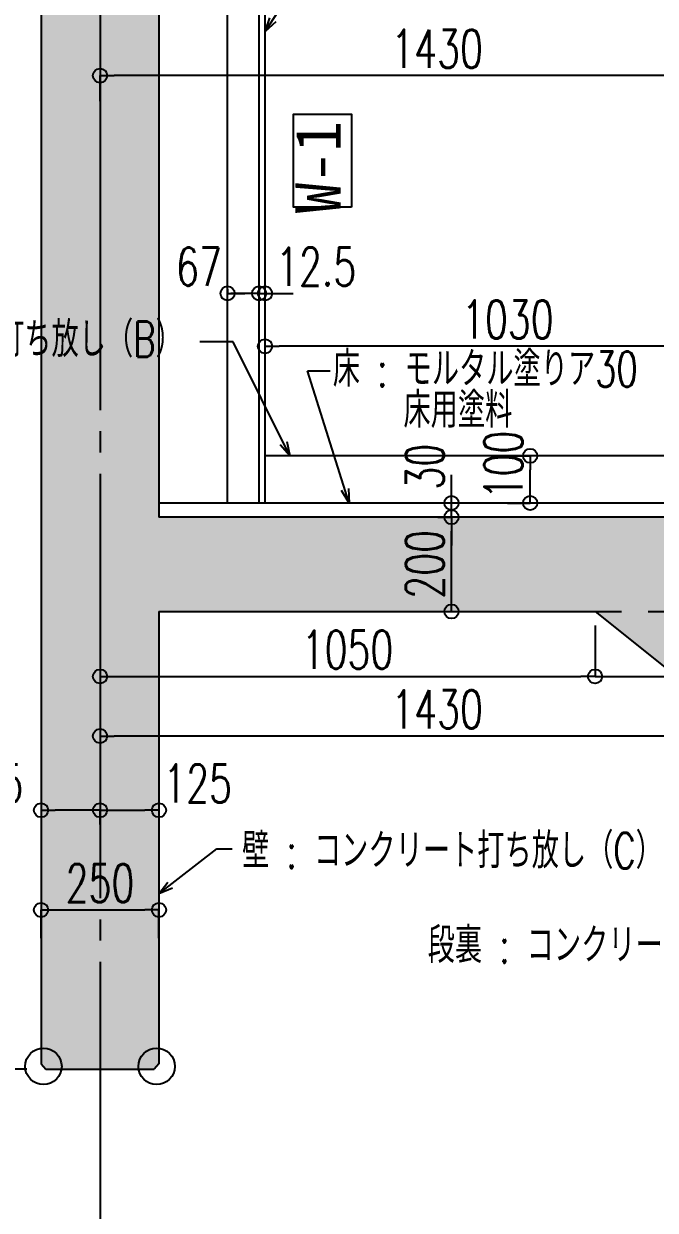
# Model space of a CAD drawing. Extents: x -229451 to 47804, y -161247 to 19812.
# Drawn here: x 25771 to 27110, y 5353 to 7868 of the extents above; entities that cross this region are included whole.
import ezdxf
from ezdxf.enums import TextEntityAlignment as Align

# ---------------------------------------------------------------- set-up
doc = ezdxf.new("R2010")
doc.units = 0
doc.header["$LTSCALE"] = 450
doc.linetypes.add('CENTER2', pattern=[2.3, 2, -0.1, 0.1, -0.1])
doc.linetypes.add('HIDDEN2', pattern=[0.25, 0.125, -0.125])
doc.layers.get('0').update_dxf_attribs({"linetype": 'CONTINUOUS'})
doc.layers.get('DEFPOINTS').update_dxf_attribs({"linetype": 'CONTINUOUS'})
for name, color, linetype in [('E1_文字A', 3, 'CONTINUOUS'), ('E6_面取り記号', 4, 'CONTINUOUS'), ('G1_ハッチング', 251, 'CONTINUOUS'), ('H寸法', 3, 'CONTINUOUS'), ('IA_通芯', 12, 'CENTER2'), ('ID1_躯体', 7, 'CONTINUOUS'), ('JA4_壁記号', 4, 'CONTINUOUS'), ('JB1_仕上線A', 130, 'CONTINUOUS'), ('JB1_仕上線B_細線', 51, 'CONTINUOUS'), ('JB4_巾木', 21, 'CONTINUOUS'), ('KC_躯体断面見掛線', 133, 'CONTINUOUS')]:
    doc.layers.add(name, color=color, linetype=linetype)
doc.styles.add('toda-A (0.7)', font='romans.shx', dxfattribs={"width": 0.7, "bigfont": 'extfont.shx'})
doc.styles.add('toda-G', font='')
doc.styles.get('toda-G').set_extended_font_data('MS Gothic')
doc.dimstyles.new('toda 1：30', dxfattribs={"dimscale": 30, "dimtxt": 2.7, "dimasz": 1, "dimexe": 0, "dimexo": 1, "dimgap": 0, "dimtad": 0, "dimdec": 3, "dimzin": 12, "dimdsep": 46, "dimtxsty": 'toda-A (0.7)', "dimblk": 'ORIGIN', "dimcen": 2.5, "dimclrd": 256, "dimclre": 256, "dimclrt": 7, "dimadec": 0, "dimazin": 0, "dimtfac": 1, "dimtdec": 3, "dimtix": 1, "dimtmove": 2, "dimatfit": 3, "dimldrblk": 'ORIGIN', "dimfxl": 0, "dimtvp": 0.7, "dimtolj": 1, "dimtzin": 0, "dimarcsym": 0})

# ---------------------------------------------------------------- blocks, each defined once
blk = doc.blocks.new('_Origin')
at = {"color": 0, "linetype": 'ByBlock', "lineweight": -2}
blk.add_line((0, 0), (-1, 0), dxfattribs=at)
blk.add_circle((0, 0), 0.5, dxfattribs=at)
blk = doc.blocks.new('*D146')
at = {"layer": 'DEFPOINTS', "color": 0, "transparency": 16777216}
for p in [(28862.3, 5452.2), (28862.3, 4526.2), (25612.3, 2852.2)]:
    blk.add_point(p, dxfattribs=at)
at = {"layer": 'H寸法', "linetype": 'CENTER2', "lineweight": -2, "transparency": 16777216}
for p, q in [((28862.3, 5422.2), (28862.3, 4526.2)), ((25612.3, 2882.2), (25612.3, 4526.2))]:
    blk.add_line(p, q, dxfattribs=at)
at = {"layer": 'H寸法', "lineweight": -2, "transparency": 16777216}
blk.add_line((25642.3, 4526.2), (28832.3, 4526.2), dxfattribs=at)
at = {"layer": 'H寸法', "lineweight": -2, "transparency": 16777216, "xscale": 30, "yscale": 30, "zscale": 30, "rotation": 180}
blk.add_blockref('_Origin', (25612.3, 4526.2), dxfattribs=at)
at = {"layer": 'H寸法', "lineweight": -2, "transparency": 16777216, "xscale": 30, "yscale": 30, "zscale": 30}
blk.add_blockref('_Origin', (28862.3, 4526.2), dxfattribs=at)
at = {"layer": 'H寸法', "color": 7, "transparency": 16777216, "insert": (27237.3, 4582.9), "char_height": 81, "attachment_point": 5, "style": 'toda-A (0.7)'}
blk.add_mtext('\\A1;3250', dxfattribs=at)
blk = doc.blocks.new('*D153')
at = {"layer": 'DEFPOINTS', "color": 0, "transparency": 16777216}
for p in [(27362.3, 6852.2), (25932.3, 6459.6), (25932.3, 6358.1)]:
    blk.add_point(p, dxfattribs=at)
at = {"layer": 'H寸法', "linetype": 'CENTER2', "lineweight": -2, "transparency": 16777216}
for p, q in [((27362.3, 6822.2), (27362.3, 6358.1)), ((25932.3, 6429.6), (25932.3, 6358.1))]:
    blk.add_line(p, q, dxfattribs=at)
at = {"layer": 'H寸法', "lineweight": -2, "transparency": 16777216}
blk.add_line((27332.3, 6358.1), (25962.3, 6358.1), dxfattribs=at)
at = {"layer": 'H寸法', "lineweight": -2, "transparency": 16777216, "xscale": 30, "yscale": 30, "zscale": 30, "rotation": 180}
blk.add_blockref('_Origin', (25932.3, 6358.1), dxfattribs=at)
at = {"layer": 'H寸法', "lineweight": -2, "transparency": 16777216, "xscale": 30, "yscale": 30, "zscale": 30}
blk.add_blockref('_Origin', (27362.3, 6358.1), dxfattribs=at)
at = {"layer": 'H寸法', "color": 7, "transparency": 16777216, "insert": (26647.3, 6414.8), "char_height": 81, "attachment_point": 5, "style": 'toda-A (0.7)'}
blk.add_mtext('\\A1;1430', dxfattribs=at)
blk = doc.blocks.new('*D157')
at = {"layer": 'DEFPOINTS', "color": 0, "transparency": 16777216}
for p in [(25932.3, 7758.3), (25932.3, 7674.2), (27362.3, 7052.2)]:
    blk.add_point(p, dxfattribs=at)
at = {"layer": 'H寸法', "linetype": 'CENTER2', "lineweight": -2, "transparency": 16777216}
for p, q in [((25932.3, 7704.2), (25932.3, 7758.3)), ((27362.3, 7082.2), (27362.3, 7758.3))]:
    blk.add_line(p, q, dxfattribs=at)
at = {"layer": 'H寸法', "lineweight": -2, "transparency": 16777216}
blk.add_line((27332.3, 7758.3), (25962.3, 7758.3), dxfattribs=at)
at = {"layer": 'H寸法', "lineweight": -2, "transparency": 16777216, "xscale": 30, "yscale": 30, "zscale": 30, "rotation": 180}
blk.add_blockref('_Origin', (25932.3, 7758.3), dxfattribs=at)
at = {"layer": 'H寸法', "lineweight": -2, "transparency": 16777216, "xscale": 30, "yscale": 30, "zscale": 30}
blk.add_blockref('_Origin', (27362.3, 7758.3), dxfattribs=at)
at = {"layer": 'H寸法', "color": 7, "transparency": 16777216, "insert": (26647.3, 7815), "char_height": 81, "attachment_point": 5, "style": 'toda-A (0.7)'}
blk.add_mtext('\\A1;1430', dxfattribs=at)
blk = doc.blocks.new('*D179')
at = {"layer": 'DEFPOINTS', "color": 0, "transparency": 16777216}
for p in [(26677.8, 6822.2), (26679, 6822.2), (26679, 6622.2)]:
    blk.add_point(p, dxfattribs=at)
at = {"layer": 'H寸法', "linetype": 'CENTER2', "lineweight": -2, "transparency": 16777216}
for p, q in [((26649, 6822.2), (26677.8, 6822.2)), ((26649, 6622.2), (26677.8, 6622.2))]:
    blk.add_line(p, q, dxfattribs=at)
at = {"layer": 'H寸法', "lineweight": -2, "transparency": 16777216}
blk.add_line((26677.8, 6652.2), (26677.8, 6792.2), dxfattribs=at)
at = {"layer": 'H寸法', "lineweight": -2, "transparency": 16777216, "xscale": 30, "yscale": 30, "zscale": 30}
for p, rotation in [((26677.8, 6822.2), 90), ((26677.8, 6622.2), 270)]:
    blk.add_blockref('_Origin', p, dxfattribs=dict(at, rotation=rotation))
at = {"layer": 'H寸法', "color": 7, "transparency": 16777216, "insert": (26621.1, 6722.2), "char_height": 81, "attachment_point": 5, "rotation": 90, "style": 'toda-A (0.7)'}
blk.add_mtext('\\A1;200', dxfattribs=at)
blk = doc.blocks.new('*D180')
at = {"layer": 'DEFPOINTS', "color": 0, "transparency": 16777216}
for p in [(26677.8, 6852.2), (26712.2, 6852.2), (26712.2, 6822.2)]:
    blk.add_point(p, dxfattribs=at)
at = {"layer": 'H寸法', "lineweight": -2, "transparency": 16777216}
for p, q in [((26677.8, 6882.2), (26677.8, 6912.2)), ((26677.8, 6822.2), (26677.8, 6852.2)), ((26677.8, 6792.2), (26677.8, 6762.2))]:
    blk.add_line(p, q, dxfattribs=at)
at = {"layer": 'H寸法', "linetype": 'CENTER2', "lineweight": -2, "transparency": 16777216}
for p, q in [((26682.2, 6852.2), (26677.8, 6852.2)), ((26682.2, 6822.2), (26677.8, 6822.2))]:
    blk.add_line(p, q, dxfattribs=at)
at = {"layer": 'H寸法', "lineweight": -2, "transparency": 16777216, "xscale": 30, "yscale": 30, "zscale": 30}
for p, rotation in [((26677.8, 6852.2), 270), ((26677.8, 6822.2), 90)]:
    blk.add_blockref('_Origin', p, dxfattribs=dict(at, rotation=rotation))
at = {"layer": 'H寸法', "color": 7, "transparency": 16777216, "insert": (26621.1, 6929.2), "char_height": 81, "attachment_point": 5, "rotation": 90, "style": 'toda-A (0.7)'}
blk.add_mtext('\\A1;30', dxfattribs=at)
blk = doc.blocks.new('*D219')
at = {"layer": 'DEFPOINTS', "color": 0, "transparency": 16777216}
for p in [(26057.3, 5989.5), (25807.3, 5899.4), (26057.3, 5899.4)]:
    blk.add_point(p, dxfattribs=at)
at = {"layer": 'H寸法', "linetype": 'CENTER2', "lineweight": -2, "transparency": 16777216}
for p, q in [((25807.3, 5929.4), (25807.3, 5989.5)), ((26057.3, 5929.4), (26057.3, 5989.5))]:
    blk.add_line(p, q, dxfattribs=at)
at = {"layer": 'H寸法', "lineweight": -2, "transparency": 16777216}
blk.add_line((25837.3, 5989.5), (26027.3, 5989.5), dxfattribs=at)
at = {"layer": 'H寸法', "lineweight": -2, "transparency": 16777216, "xscale": 30, "yscale": 30, "zscale": 30, "rotation": 180}
blk.add_blockref('_Origin', (25807.3, 5989.5), dxfattribs=at)
at = {"layer": 'H寸法', "lineweight": -2, "transparency": 16777216, "xscale": 30, "yscale": 30, "zscale": 30}
blk.add_blockref('_Origin', (26057.3, 5989.5), dxfattribs=at)
at = {"layer": 'H寸法', "color": 7, "transparency": 16777216, "insert": (25932.3, 6046.2), "char_height": 81, "attachment_point": 5, "style": 'toda-A (0.7)'}
blk.add_mtext('\\A1;250', dxfattribs=at)
blk = doc.blocks.new('*D220')
at = {"layer": 'DEFPOINTS', "color": 0, "transparency": 16777216}
for p in [(25807.3, 6200.9), (25807.3, 6200.9), (25932.3, 6200.9)]:
    blk.add_point(p, dxfattribs=at)
at = {"layer": 'H寸法', "linetype": 'CENTER2', "lineweight": -2, "transparency": 16777216}
for p, q in [((25807.3, 6230.9), (25807.3, 6200.9)), ((25932.3, 6170.9), (25932.3, 6200.9))]:
    blk.add_line(p, q, dxfattribs=at)
at = {"layer": 'H寸法', "lineweight": -2, "transparency": 16777216}
blk.add_line((25902.3, 6200.9), (25837.3, 6200.9), dxfattribs=at)
at = {"layer": 'H寸法', "lineweight": -2, "transparency": 16777216, "xscale": 30, "yscale": 30, "zscale": 30, "rotation": 180}
blk.add_blockref('_Origin', (25807.3, 6200.9), dxfattribs=at)
at = {"layer": 'H寸法', "lineweight": -2, "transparency": 16777216, "xscale": 30, "yscale": 30, "zscale": 30}
blk.add_blockref('_Origin', (25932.3, 6200.9), dxfattribs=at)
at = {"layer": 'H寸法', "color": 7, "transparency": 16777216, "insert": (25696.7, 6257.6), "char_height": 81, "attachment_point": 5, "style": 'toda-A (0.7)'}
blk.add_mtext('\\A1;125', dxfattribs=at)
blk = doc.blocks.new('*D221')
at = {"layer": 'DEFPOINTS', "color": 0, "transparency": 16777216}
for p in [(26057.3, 6200.9), (25932.3, 6170.9), (26057.3, 6170.9)]:
    blk.add_point(p, dxfattribs=at)
at = {"layer": 'H寸法', "lineweight": -2, "transparency": 16777216}
blk.add_line((25962.3, 6200.9), (26027.3, 6200.9), dxfattribs=at)
at = {"layer": 'H寸法', "lineweight": -2, "transparency": 16777216, "xscale": 30, "yscale": 30, "zscale": 30, "rotation": 180}
blk.add_blockref('_Origin', (25932.3, 6200.9), dxfattribs=at)
at = {"layer": 'H寸法', "lineweight": -2, "transparency": 16777216, "xscale": 30, "yscale": 30, "zscale": 30}
blk.add_blockref('_Origin', (26057.3, 6200.9), dxfattribs=at)
at = {"layer": 'H寸法', "color": 7, "transparency": 16777216, "insert": (26139.3, 6257.6), "char_height": 81, "attachment_point": 5, "style": 'toda-A (0.7)'}
blk.add_mtext('\\A1;125', dxfattribs=at)
blk = doc.blocks.new('*D244')
at = {"layer": 'DEFPOINTS', "color": 0, "transparency": 16777216}
for p in [(25315.3, 5652.2), (25807.3, 5652.2), (25310.3, 2652.2)]:
    blk.add_point(p, dxfattribs=at)
at = {"layer": 'H寸法', "linetype": 'CENTER2', "lineweight": -2, "transparency": 16777216}
for p, q in [((25777.3, 5652.2), (25315.3, 5652.2)), ((25340.3, 2652.2), (25315.3, 2652.2))]:
    blk.add_line(p, q, dxfattribs=at)
at = {"layer": 'H寸法', "lineweight": -2, "transparency": 16777216}
blk.add_line((25315.3, 2682.2), (25315.3, 5622.2), dxfattribs=at)
at = {"layer": 'H寸法', "lineweight": -2, "transparency": 16777216, "xscale": 30, "yscale": 30, "zscale": 30}
for p, rotation in [((25315.3, 5652.2), 90), ((25315.3, 2652.2), 270)]:
    blk.add_blockref('_Origin', p, dxfattribs=dict(at, rotation=rotation))
at = {"layer": 'H寸法', "color": 7, "transparency": 16777216, "insert": (25258.6, 4152.2), "char_height": 81, "attachment_point": 5, "rotation": 90, "style": 'toda-A (0.7)'}
blk.add_mtext('\\A1;3000', dxfattribs=at)
blk = doc.blocks.new('*D246')
at = {"layer": 'DEFPOINTS', "color": 0, "transparency": 16777216}
for p in [(26766.8, 6952.2), (26844.6, 6952.2), (26766.8, 6852.2)]:
    blk.add_point(p, dxfattribs=at)
at = {"layer": 'H寸法', "linetype": 'CENTER2', "lineweight": -2, "transparency": 16777216}
for p, q in [((26796.8, 6952.2), (26844.6, 6952.2)), ((26796.8, 6852.2), (26844.6, 6852.2))]:
    blk.add_line(p, q, dxfattribs=at)
at = {"layer": 'H寸法', "lineweight": -2, "transparency": 16777216}
blk.add_line((26844.6, 6882.2), (26844.6, 6922.2), dxfattribs=at)
at = {"layer": 'H寸法', "lineweight": -2, "transparency": 16777216, "xscale": 30, "yscale": 30, "zscale": 30}
for p, rotation in [((26844.6, 6952.2), 90), ((26844.6, 6852.2), 270)]:
    blk.add_blockref('_Origin', p, dxfattribs=dict(at, rotation=rotation))
at = {"layer": 'H寸法', "color": 7, "transparency": 16777216, "insert": (26787.9, 6932.7), "char_height": 81, "attachment_point": 5, "rotation": 90, "style": 'toda-A (0.7)'}
blk.add_mtext('\\A1;100', dxfattribs=at)
blk = doc.blocks.new('*D284')
at = {"layer": 'DEFPOINTS', "color": 0, "transparency": 16777216}
for p in [(26282.3, 7184.4), (26282.3, 7140.3), (27312.3, 7140.3)]:
    blk.add_point(p, dxfattribs=at)
at = {"layer": 'H寸法', "linetype": 'CENTER2', "lineweight": -2, "transparency": 16777216}
for p, q in [((26282.3, 7170.3), (26282.3, 7184.4)), ((27312.3, 7170.3), (27312.3, 7184.4))]:
    blk.add_line(p, q, dxfattribs=at)
at = {"layer": 'H寸法', "lineweight": -2, "transparency": 16777216}
blk.add_line((27282.3, 7184.4), (26312.3, 7184.4), dxfattribs=at)
at = {"layer": 'H寸法', "lineweight": -2, "transparency": 16777216, "xscale": 30, "yscale": 30, "zscale": 30, "rotation": 180}
blk.add_blockref('_Origin', (26282.3, 7184.4), dxfattribs=at)
at = {"layer": 'H寸法', "lineweight": -2, "transparency": 16777216, "xscale": 30, "yscale": 30, "zscale": 30}
blk.add_blockref('_Origin', (27312.3, 7184.4), dxfattribs=at)
at = {"layer": 'H寸法', "color": 7, "transparency": 16777216, "insert": (26797.3, 7241.1), "char_height": 81, "attachment_point": 5, "style": 'toda-A (0.7)'}
blk.add_mtext('\\A1;1030', dxfattribs=at)
blk = doc.blocks.new('*D413')
at = {"layer": 'DEFPOINTS', "color": 0, "transparency": 16777216}
for p in [(26982.2, 6622.2), (25932.3, 6555), (26982.2, 6484.5)]:
    blk.add_point(p, dxfattribs=at)
at = {"layer": 'H寸法', "linetype": 'CENTER2', "lineweight": -2, "transparency": 16777216}
for p, q in [((26982.2, 6592.2), (26982.2, 6484.5)), ((25932.3, 6525), (25932.3, 6484.5))]:
    blk.add_line(p, q, dxfattribs=at)
at = {"layer": 'H寸法', "lineweight": -2, "transparency": 16777216}
blk.add_line((25962.3, 6484.5), (26952.2, 6484.5), dxfattribs=at)
at = {"layer": 'H寸法', "lineweight": -2, "transparency": 16777216, "xscale": 30, "yscale": 30, "zscale": 30, "rotation": 180}
blk.add_blockref('_Origin', (25932.3, 6484.5), dxfattribs=at)
at = {"layer": 'H寸法', "lineweight": -2, "transparency": 16777216, "xscale": 30, "yscale": 30, "zscale": 30}
blk.add_blockref('_Origin', (26982.2, 6484.5), dxfattribs=at)
at = {"layer": 'H寸法', "color": 7, "transparency": 16777216, "insert": (26457.2, 6541.2), "char_height": 81, "attachment_point": 5, "style": 'toda-A (0.7)'}
blk.add_mtext('\\A1;1050', dxfattribs=at)
blk = doc.blocks.new('*D418')
at = {"layer": 'DEFPOINTS', "color": 0, "transparency": 16777216}
for p in [(26982.2, 6622.2), (27497.3, 6622.2), (27497.3, 6484.5)]:
    blk.add_point(p, dxfattribs=at)
at = {"layer": 'H寸法', "linetype": 'CENTER2', "lineweight": -2, "transparency": 16777216}
for p, q in [((26982.2, 6592.2), (26982.2, 6484.5)), ((27497.3, 6592.2), (27497.3, 6484.5))]:
    blk.add_line(p, q, dxfattribs=at)
at = {"layer": 'H寸法', "lineweight": -2, "transparency": 16777216}
blk.add_line((27012.2, 6484.5), (27467.3, 6484.5), dxfattribs=at)
at = {"layer": 'H寸法', "lineweight": -2, "transparency": 16777216, "xscale": 30, "yscale": 30, "zscale": 30, "rotation": 180}
blk.add_blockref('_Origin', (26982.2, 6484.5), dxfattribs=at)
at = {"layer": 'H寸法', "lineweight": -2, "transparency": 16777216, "xscale": 30, "yscale": 30, "zscale": 30}
blk.add_blockref('_Origin', (27497.3, 6484.5), dxfattribs=at)
at = {"layer": 'H寸法', "color": 7, "transparency": 16777216, "insert": (27239.7, 6541.2), "char_height": 81, "attachment_point": 5, "style": 'toda-A (0.7)'}
blk.add_mtext('\\A1;515', dxfattribs=at)
blk = doc.blocks.new('*D453')
at = {"layer": 'DEFPOINTS', "color": 0, "transparency": 16777216}
for p in [(26269.8, 7296.6), (26202.8, 7275.6), (26269.8, 7275.6)]:
    blk.add_point(p, dxfattribs=at)
at = {"layer": 'H寸法', "linetype": 'CENTER2', "lineweight": -2, "transparency": 16777216}
for p, q in [((26202.8, 7305.6), (26202.8, 7296.6)), ((26269.8, 7305.6), (26269.8, 7296.6))]:
    blk.add_line(p, q, dxfattribs=at)
at = {"layer": 'H寸法', "lineweight": -2, "transparency": 16777216}
blk.add_line((26232.8, 7296.6), (26239.8, 7296.6), dxfattribs=at)
at = {"layer": 'H寸法', "lineweight": -2, "transparency": 16777216, "xscale": 30, "yscale": 30, "zscale": 30, "rotation": 180}
blk.add_blockref('_Origin', (26202.8, 7296.6), dxfattribs=at)
at = {"layer": 'H寸法', "lineweight": -2, "transparency": 16777216, "xscale": 30, "yscale": 30, "zscale": 30}
blk.add_blockref('_Origin', (26269.8, 7296.6), dxfattribs=at)
at = {"layer": 'H寸法', "color": 7, "transparency": 16777216, "insert": (26142.1, 7353.3), "char_height": 81, "attachment_point": 5, "style": 'toda-A (0.7)'}
blk.add_mtext('\\A1;67', dxfattribs=at)
blk = doc.blocks.new('*D454')
at = {"layer": 'DEFPOINTS', "color": 0, "transparency": 16777216}
for p in [(26282.3, 7296.6), (26269.8, 7263.5), (26282.3, 7263.5)]:
    blk.add_point(p, dxfattribs=at)
at = {"layer": 'H寸法', "lineweight": -2, "transparency": 16777216}
for p, q in [((26239.8, 7296.6), (26209.8, 7296.6)), ((26269.8, 7296.6), (26282.3, 7296.6)), ((26312.3, 7296.6), (26342.3, 7296.6))]:
    blk.add_line(p, q, dxfattribs=at)
at = {"layer": 'H寸法', "linetype": 'CENTER2', "lineweight": -2, "transparency": 16777216}
for p, q in [((26269.8, 7293.5), (26269.8, 7296.6)), ((26282.3, 7293.5), (26282.3, 7296.6))]:
    blk.add_line(p, q, dxfattribs=at)
at = {"layer": 'H寸法', "lineweight": -2, "transparency": 16777216, "xscale": 30, "yscale": 30, "zscale": 30}
blk.add_blockref('_Origin', (26269.8, 7296.6), dxfattribs=at)
at = {"layer": 'H寸法', "lineweight": -2, "transparency": 16777216, "xscale": 30, "yscale": 30, "zscale": 30, "rotation": 180}
blk.add_blockref('_Origin', (26282.3, 7296.6), dxfattribs=at)
at = {"layer": 'H寸法', "color": 7, "transparency": 16777216, "insert": (26390.8, 7353.3), "char_height": 81, "attachment_point": 5, "style": 'toda-A (0.7)'}
blk.add_mtext('\\A1;12.5', dxfattribs=at)

msp = doc.modelspace()

# ---------------------------------------------------------------- hatches: boundary and pattern name
at = {"layer": 'G1_ハッチング'}
h = msp.add_hatch(color=256, dxfattribs=at)
h.paths.add_polyline_path([(26182.3146, 1352.1917), (26332.3146, 1352.1917), (26332.3146, 2352.1917), (27332.3146, 2352.1917), (27332.3146, 1652.1917), (27732.3146, 1652.1917), (27732.3146, 2052.1917), (28732.3146, 2052.1917), (28732.3146, 1652.1917), (29132.3146, 1652.1917), (29132.3146, 2052.1917), (30869.8511, 2052.1917), (30869.8511, 2652.1917), (30282.3146, 2652.1917), (30282.3146, 4852.1917), (30869.8511, 4852.1917), (30869.8511, 5002.1917), (30282.3146, 5002.1917), (30282.3146, 8652.1917), (30332.3146, 8652.1917), (30332.3146, 9052.1917), (30869.8511, 9052.1917), (30869.8511, 9252.1917), (30232.3146, 9252.1917), (30232.3146, 14452.1917), (30869.8511, 14452.1917), (30869.8511, 14652.1917), (25732.3146, 14652.1917), (25732.3146, 14829.4418), (25432.3146, 14829.4418), (25432.3146, 14761.1917), (22293.6109, 14722.7785), (22293.6109, 14522.4846), (22782.3146, 14528.4184), (22782.3146, 13752.1917), (23282.3146, 13752.1917), (23282.3146, 14534.4184), (23832.3146, 14541.0917), (23832.3146, 11763.2949), (23842.4002, 11752.1917), (23922.3146, 11752.1917), (23922.3146, 11792.1917), (24032.3146, 11792.1917), (24032.3146, 14543.5917), (25432.3146, 14560.5917), (25432.3146, 11788.2949), (25442.4002, 11777.1917), (25622.3146, 11777.1917), (25622.3146, 11817.1917), (25732.3146, 11817.1917), (25732.3146, 13452.1917), (26282.3146, 13452.1917), (26282.3146, 14452.1917), (29932.3146, 14452.1917), (29932.3146, 13952.1917), (30032.3146, 13952.1917), (30032.3146, 8222.1917), (28802.3146, 8222.1917), (28832.3146, 8422.1917), (28552.3146, 8422.1917), (28582.3146, 8622.1917), (28302.3146, 8622.1917), (28332.3146, 8822.1917), (28052.3146, 8822.1917), (28082.3146, 9022.1917), (27802.3146, 9022.1917), (27832.3146, 9222.1917), (27552.3146, 9222.1917), (27582.3146, 9422.1917), (27302.3146, 9422.1917), (27332.3146, 9622.1917), (25732.3146, 9622.1917), (25732.3146, 9652.1917), (25432.3146, 9652.1917), (25432.3146, 9252.1917), (24032.3146, 9252.1917), (24032.3146, 9652.1917), (23832.3146, 9652.1917), (23832.3146, 9252.1917), (22293.6109, 9252.1917), (22293.6109, 9052.1917), (22832.3146, 9052.1917), (22832.3146, 8552.1917), (23257.3146, 8552.1917), (23257.3146, 2652.1917), (22293.6109, 2652.1917), (22293.6109, 2355.8917), (22832.3146, 2355.8917), (22832.3146, 1652.1917), (23232.3146, 1652.1917), (23232.3146, 2352.1917), (25532.3146, 2352.1917), (25532.3146, 1352.1917), (25682.3146, 1352.1917), (25682.3146, 79.2917), (26182.3146, 79.2917)])
h.paths.add_polyline_path([(23507.3146, 2652.1917), (23507.3146, 9052.1917), (25582.3146, 9052.1917), (25582.3146, 8052.1917), (25807.3146, 8052.1917), (25807.3146, 5663.2949), (25817.4002, 5652.1917), (26047.229, 5652.1917), (26057.3146, 5663.2949), (26057.3146, 6622.1917), (26982.1584, 6622.1917), (28732.1584, 5222.1917), (30032.3146, 5222.1917), (30032.3146, 2652.1917)], flags=17)
h.paths.add_polyline_path([(28802.3146, 5422.1917), (28832.3146, 5622.1917), (28552.3146, 5622.1917), (28582.3146, 5822.1917), (28302.3146, 5822.1917), (28332.3146, 6022.1917), (28052.3146, 6022.1917), (28082.3146, 6222.1917), (27802.3146, 6222.1917), (27832.3146, 6422.1917), (27552.3146, 6422.1917), (27582.3146, 6622.1917), (27302.3146, 6622.1917), (27332.3146, 6822.1917), (26057.3146, 6822.1917), (26057.3146, 8052.1917), (26282.3146, 8052.1917), (26282.3146, 9422.1917), (26982.1584, 9422.1917), (28732.1584, 8022.1917), (30032.3146, 8022.1917), (30032.3146, 5422.1917)], flags=16)

# ---------------------------------------------------------------- linework, layer by layer
at = {"layer": 'E6_面取り記号'}
for centre in [(25812.3574, 5657.7433), (26052.2718, 5657.7433)]:
    msp.add_circle(centre, 38.658, dxfattribs=at)
at = {"layer": 'IA_通芯'}
msp.add_line((25932.3146, 15194.3535), (25932.3146, -946.434), dxfattribs=at)
at = {"layer": 'ID1_躯体'}
for p, q in [((25807.3146, 8052.1917), (25807.3146, 5663.2949)), ((26057.3146, 8052.1917), (26057.3146, 6822.1917)), ((27332.3146, 6822.1917), (26057.3146, 6822.1917)), ((26057.3146, 6622.1917), (26982.1584, 6622.1917)), ((26057.3146, 6622.1917), (26057.3146, 5663.2949)), ((26982.1584, 6622.1917), (28732.1584, 5222.1917)), ((25807.3146, 5663.2949), (25817.4002, 5652.1917)), ((26057.3146, 5663.2949), (26047.229, 5652.1917)), ((25817.4002, 5652.1917), (26047.229, 5652.1917))]:
    msp.add_line(p, q, dxfattribs=at)
at = {"layer": 'JA4_壁記号'}
msp.add_lwpolyline([(26465.8857, 7479.44), (26342.8468, 7479.44), (26342.8468, 7676.2567), (26465.8857, 7676.2567)], close=True, dxfattribs=at)
at = {"layer": 'JB1_仕上線A'}
for p, q in [((26282.3146, 6852.1917), (26282.3146, 8046.1917)), ((27362.3146, 6852.1917), (26057.3146, 6852.1917))]:
    msp.add_line(p, q, dxfattribs=at)
at = {"layer": 'JB1_仕上線B_細線'}
for p, q in [((26202.8146, 6852.1917), (26202.8146, 8052.1917)), ((26269.8146, 6852.1917), (26269.8146, 8052.1917))]:
    msp.add_line(p, q, dxfattribs=at)
at = {"layer": 'JB4_巾木'}
msp.add_line((27312.3146, 6952.1917), (26282.3146, 6952.1917), dxfattribs=at)
at = {"layer": 'KC_躯体断面見掛線', "linetype": 'HIDDEN2'}
msp.add_line((26982.1584, 6622.1917), (27497.2516, 6622.1917), dxfattribs=at)

# ---------------------------------------------------------------- texts
at = {"layer": 'E1_文字A', "color": 3, "linetype": 'ByBlock', "style": 'toda-A (0.7)', "width": 0.7}
for s, p in [('巾木 : コンクリート打ち放し（B）', (25157.5766, 7161.742)), ('床 : モルタル塗りア30', (26426.0742, 7098.7104)), ('床用塗料', (26575.8669, 7011.6337)), ('壁 : コンクリート打ち放し（C）', (26233.6426, 6077.6214)), ('段裏 : コンクリート打ち放し（C）', (26627.2721, 5877.2491))]:
    msp.add_text(s, height=75, dxfattribs=at).set_placement(p)
at = {"layer": 'JA4_壁記号', "style": 'toda-G'}
msp.add_text('W-1', height=96, rotation=90, dxfattribs=at).set_placement((26442.6741, 7662.0351), align=Align.RIGHT)

# ---------------------------------------------------------------- dimensions: what is measured, and where the dimension line sits
at = {"layer": 'H寸法'}
for base, p1, p2, override, picture, middle in [((25932.3146, 7758.3181), (27362.3146, 7052.1917), (25932.3146, 7674.1771), {"dimfxl": 0}, '*D157', (26647.3146, 7815.0181)), ((26282.3146, 7184.427), (27312.3146, 7140.2549), (26282.3146, 7140.2549), {"dimfxl": 0}, '*D284', (26797.3146, 7241.127)), ((25932.3146, 6358.1128), (27362.3146, 6852.1917), (25932.3146, 6459.6355), {"dimfxl": 0}, '*D153', (26647.3146, 6414.8128)), ((26982.1584, 6484.54), (25932.3146, 6554.9706), (26982.1584, 6622.1917), {"dimdec": 0, "dimfxl": 0}, '*D413', (26457.2365, 6541.24)), ((27497.2516, 6484.54), (26982.1584, 6622.1917), (27497.2516, 6622.1917), {"dimdec": 0, "dimfxl": 0}, '*D418', (27239.705, 6541.24)), ((26057.3146, 5989.5319), (25807.3146, 5899.4266), (26057.3146, 5899.4266), {"dimfxl": 0}, '*D219', (25932.3146, 6046.2319)), ((28862.3146, 4526.1554), (25612.3146, 2852.1917), (28862.3146, 5452.1917), {"dimfxl": 0}, '*D146', (27237.3146, 4582.8554))]:
    dim = msp.add_linear_dim(base=base, p1=p1, p2=p2, dimstyle='toda 1：30', override=override, dxfattribs=at)
    dim.commit()
    dim.dimension.update_dxf_attribs({"geometry": picture, "text_midpoint": middle})
for base, p1, p2, picture, middle in [((26269.8146, 7296.6058), (26202.8146, 7275.6283), (26269.8146, 7275.6283), '*D453', (26142.1091, 7353.3058)), ((26282.3146, 7296.6058), (26269.8146, 7263.4835), (26282.3146, 7263.4835), '*D454', (26390.7646, 7353.3058)), ((25807.3146, 6200.8596), (25932.3146, 6200.8596), (25807.3146, 6200.8596), '*D220', (25696.7037, 6257.5596)), ((26057.3146, 6200.8596), (25932.3146, 6170.8596), (26057.3146, 6170.8596), '*D221', (26139.3485, 6257.5596))]:
    dim = msp.add_linear_dim(base=base, p1=p1, p2=p2, dimstyle='toda 1：30', override={"dimfxl": 0}, dxfattribs=at)
    dim.commit()
    dim.dimension.update_dxf_attribs({"geometry": picture, "text_midpoint": middle, "dimtype": 160})
for base, p1, p2, picture, middle in [((26844.6221, 6952.1917), (26766.7825, 6852.1917), (26766.7825, 6952.1917), '*D246', (26787.9221, 6932.7359)), ((26677.8291, 6852.1917), (26712.1763, 6822.1917), (26712.1763, 6852.1917), '*D180', (26621.1291, 6929.178))]:
    dim = msp.add_linear_dim(base=base, p1=p1, p2=p2, angle=90, dimstyle='toda 1：30', override={"dimfxl": 0}, dxfattribs=at)
    dim.commit()
    dim.dimension.update_dxf_attribs({"geometry": picture, "text_midpoint": middle, "dimtype": 160})
for base, p1, p2, picture, middle in [((26677.8291, 6822.1917), (26678.9741, 6622.1917), (26678.9741, 6822.1917), '*D179', (26621.1291, 6722.1917)), ((25315.3498, 5652.1917), (25310.2577, 2652.1917), (25807.3146, 5652.1917), '*D244', (25258.6498, 4152.1917))]:
    dim = msp.add_linear_dim(base=base, p1=p1, p2=p2, angle=90, dimstyle='toda 1：30', override={"dimfxl": 0}, dxfattribs=at)
    dim.commit()
    dim.dimension.update_dxf_attribs({"geometry": picture, "text_midpoint": middle})

# ---------------------------------------------------------------- leaders
at = {"layer": 'E1_文字A', "color": 3, "linetype": 'ByBlock'}
for points in [[(26282.3146, 7851.5152), (26398.9589, 8029.9811), (26428.9589, 8029.9811)], [(26334.7553, 6952.1917), (26214.5111, 7193.6563), (26144.0648, 7193.6563)], [(26460.8801, 6852.1917), (26372.2364, 7132.6128), (26420.5302, 7132.6128)], [(26057.3146, 6023.5677), (26180.1721, 6118.7609), (26212.8351, 6118.7609)]]:
    msp.add_leader(points, dimstyle='toda 1：30', override={"dimasz": 1, "dimclrd": 256, "dimldrblk": 'Open30'}, dxfattribs=at)

doc.saveas('drawing.dxf')
